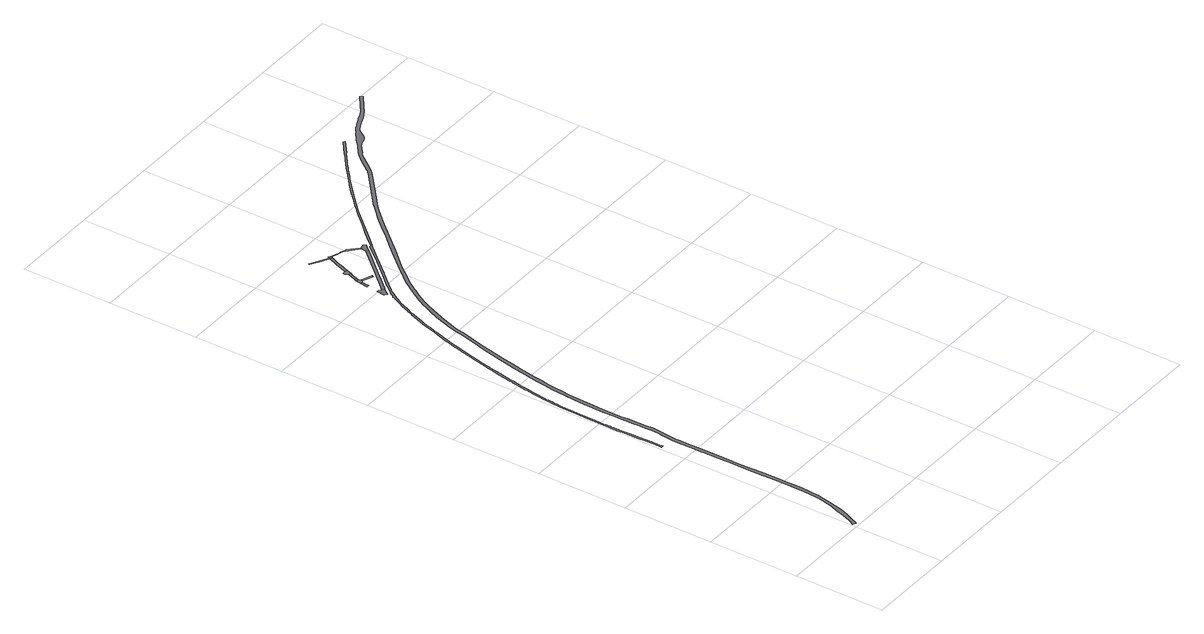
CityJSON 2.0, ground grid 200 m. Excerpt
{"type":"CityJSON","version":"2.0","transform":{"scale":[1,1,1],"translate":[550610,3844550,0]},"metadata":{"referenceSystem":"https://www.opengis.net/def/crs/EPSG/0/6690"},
"CityObjects":{
"road1":{"type":"Road","geometry":[{"type":"MultiSurface","lod":"1","boundaries":[[[0,1,2,3,4,5,6,7,8,9,10,11,12,13,14]]]}]},
"road2":{"type":"Road","attributes":{"RoadStructureAttribute.sectionType":"1"},"geometry":[{"type":"MultiSurface","lod":"1","boundaries":[[[15,16,17,18,19,20]]]}]},
"road3":{"type":"Road","geometry":[{"type":"MultiSurface","lod":"1","boundaries":[[[21,22,18,17,23,24,25]]]}]},
"road4":{"type":"Road","geometry":[{"type":"MultiSurface","lod":"1","boundaries":[[[26,27,28,21,25,29]]]}]},
"road5":{"type":"Road","attributes":{"RoadStructureAttribute.sectionType":"1"},"geometry":[{"type":"MultiSurface","lod":"1","boundaries":[[[30,26,29,31,32,33,34]]]}]},
"road6":{"type":"Road","attributes":{"RoadStructureAttribute.sectionType":"1"},"geometry":[{"type":"MultiSurface","lod":"1","boundaries":[[[35,36,37,38,24,23]]]}]},
"road7":{"type":"Road","geometry":[{"type":"MultiSurface","lod":"1","boundaries":[[[39,40,41,42,43,44,45,46,30,34,47]]]}]},
"road8":{"type":"Road","attributes":{"RoadStructureAttribute.sectionType":"1"},"geometry":[{"type":"MultiSurface","lod":"1","boundaries":[[[48,49,50,51,52,53,54,55]]]}]},
"road9":{"type":"Road","attributes":{"RoadStructureAttribute.sectionType":"1"},"geometry":[{"type":"MultiSurface","lod":"1","boundaries":[[[54,56,57,58,39,47,59,60,61,62,63]]]}]},
"road10":{"type":"Road","attributes":{"RoadStructureAttribute.sectionType":"1"},"geometry":[{"type":"MultiSurface","lod":"1","boundaries":[[[64,65,66,67,68,69,70,71,72,73,74,75,76,77,78,79,80,81,82,83,84,85,86,87,88,89,90,91,92,93,94,95,96,97,98,99,100,101,102,103,104,105,106,107,108,109,110,111,112,113,114,115,116,117,118,119,120,121,122,123,124,125,126,127,128,129,130,131,132,133,134,135,136,137,138,139,140,141,142,143,144,145,146,147,148,149,150,151,152,153,154,155,156,157,158,159,160,161,162,163,164,165,166,167,168,169,170,171,172,173,174,175,176,177,178,179,180,181,182,183,184,185,186,187,188,189,190,191,192,193,194,195,196,197,198,199,200,201,202,203,204,205,206,207,208,209,210,211,212,213,214,215,216,217,218,219,220,221,222,223,224,225,226,227,228,229,230,231,232,233,234,235,236,237,238,239,240,241,242,243,244,245,246,247,248,249,250,251,252,253,254,255,256,257,258,259,260,261,262,263,264,265,266,267,268,269,270,271,272,273,274,275,276,277,278,279,280,281,282,283,284,285,286,287,288,289,290,291,292,293]]]}]},
"road11":{"type":"Road","attributes":{"RoadStructureAttribute.sectionType":"1"},"geometry":[{"type":"MultiSurface","lod":"1","boundaries":[[[294,295,296,297,298,8,7,299,300,301,302,303,304,305]]]}]},
"road12":{"type":"Road","attributes":{"RoadStructureAttribute.sectionType":"1"},"geometry":[{"type":"MultiSurface","lod":"1","boundaries":[[[306,307,308,309,310,311,312,313,314,315,316,317,318,319,320,321,322,323,324,325,326,327,328,329,330,331,332,333,334,335,336,337,338,339,340,341,342,343,344,345,346,347,348,349,350,351,352,353,354,355,356,357,358,359,360,361,362,363,364,365,366,367,368,369,370,371,372,373,374,375,376,377,378,379,380,381,382,383,384,385,386,387,388,389,390,391,392,393,394,395,396,397,398,399,400,401,402,403,404,405,406,407,408,409,410,411,412,413,414,415,416,417,418,419,420,421,422,423,424,425,426,427,428,429,430,431,432,433,434,435,436,437,438,439,440,441,442,443,444,445,446,447,448,449,450,451,452,453,454,455,456,457,458,459,460,461,462,463,464,465,466,467,468,469,470,471,472,473,474,475,476,477,478,479,480,481,482,483,484,485,486,487,488,489,490,491,492,493,494,495,496,497,498,499,500,501,502,503,504,505,506,507,508,509,510,511,512,513,514,515,516,517,518,519,520,521,522,523,524,525,526,527,528,529,530,531,532]]]}]},
"road13":{"type":"Road","geometry":[{"type":"MultiSurface","lod":"1","boundaries":[[[533,534,535,55,54,63,536,537]]]}]},
"road14":{"type":"Road","attributes":{"RoadStructureAttribute.sectionType":"1"},"geometry":[{"type":"MultiSurface","lod":"1","boundaries":[[[538,539,540,541,542,543,544,545,546,547,537,536,548,549,550,551,552,553,554,555]]]}]},
"road15":{"type":"Road","geometry":[{"type":"MultiSurface","lod":"1","boundaries":[[[556,555,554,294,305,557,558,559]]]}]}
},
"vertices":[
[125,1202,0],[123,1186,0],[123,1184,0],[128,1180,0],[130,1183,0],[132,1186,0],[133,1187,0],[140,1195,0],[135,1199,0],[134,1198,0],[133,1198,0],[132,1199,0],[131,1200,0],[130,1201,0],[130,1202,0],
[133,1236,0],[133,1240,0],[134,1244,0],[129,1244,0],[127,1227,0],[132,1227,0],
[131,1255,0],[130,1248,0],[137,1246,0],[139,1250,0],[136,1253,0],
[133,1261,0],[131,1258,0],[132,1257,0],[138,1259,0],
[141,1280,0],[138,1260,0],[139,1261,0],[143,1272,0],[146,1278,0],
[161,1237,0],[163,1239,0],[164,1241,0],[163,1241,0],
[144,1291,0],[143,1291,0],[142,1290,0],[141,1290,0],[138,1291,0],[137,1285,0],[138,1284,0],[140,1282,0],[150,1290,0],
[142,1354,0],[126,1363,0],[125,1360,0],[140,1351,0],[141,1351,0],[160,1341,0],[163,1338,0],[165,1341,0],
[154,1318,0],[145,1293,0],[145,1292,0],[154,1301,0],[158,1311,0],[160,1318,0],[166,1331,0],[168,1336,0],
[499,1542,0],[469,1518,0],[460,1510,0],[456,1507,0],[437,1492,0],[436,1491,0],[430,1487,0],[419,1477,0],[404,1464,0],[401,1461,0],[387,1450,0],[377,1440,0],[366,1431,0],[365,1430,0],[365,1429,0],[356,1420,0],[349,1413,0],[338,1403,0],[330,1394,0],[322,1386,0],[315,1379,0],[306,1369,0],[299,1361,0],[289,1350,0],[272,1332,0],[256,1314,0],[244,1300,0],[242,1298,0],[241,1299,0],[239,1299,0],[237,1296,0],[237,1295,0],[208,1261,0],[176,1225,0],[167,1215,0],[154,1201,0],[152,1199,0],[149,1195,0],[147,1192,0],[143,1187,0],[138,1181,0],[137,1180,0],[135,1178,0],[135,1177,0],[133,1175,0],[132,1173,0],[130,1169,0],[129,1169,0],[127,1168,0],[127,1166,0],[127,1165,0],[127,1164,0],[124,1160,0],[122,1155,0],[117,1146,0],[114,1139,0],[113,1138,0],[111,1134,0],[107,1124,0],[106,1122,0],[106,1121,0],[103,1115,0],[100,1106,0],[99,1104,0],[98,1103,0],[94,1092,0],[92,1086,0],[87,1074,0],[86,1069,0],[85,1068,0],[85,1067,0],[81,1055,0],[76,1035,0],[75,1034,0],[72,1025,0],[67,1010,0],[64,999,0],[63,996,0],[60,984,0],[58,978,0],[56,970,0],[52,954,0],[48,936,0],[43,916,0],[39,898,0],[35,881,0],[35,879,0],[34,873,0],[29,852,0],[26,835,0],[24,825,0],[23,816,0],[22,815,0],[20,802,0],[18,791,0],[17,782,0],[17,780,0],[14,759,0],[12,749,0],[10,734,0],[10,731,0],[8,711,0],[7,685,0],[6,655,0],[5,627,0],[5,604,0],[5,590,0],[5,581,0],[5,578,0],[5,573,0],[5,572,0],[5,559,0],[6,544,0],[6,513,0],[7,495,0],[8,486,0],[8,485,0],[8,484,0],[8,483,0],[8,473,0],[8,460,0],[8,459,0],[8,458,0],[13,458,0],[13,459,0],[12,470,0],[12,483,0],[12,484,0],[12,485,0],[12,486,0],[12,499,0],[11,511,0],[11,523,0],[10,535,0],[10,546,0],[9,558,0],[9,572,0],[9,573,0],[9,574,0],[9,578,0],[9,580,0],[9,581,0],[9,590,0],[9,591,0],[9,603,0],[9,616,0],[9,631,0],[9,645,0],[9,657,0],[10,668,0],[10,683,0],[11,696,0],[12,706,0],[12,710,0],[13,716,0],[14,727,0],[14,731,0],[15,738,0],[16,748,0],[16,749,0],[17,757,0],[18,767,0],[21,780,0],[21,783,0],[23,796,0],[25,807,0],[27,815,0],[28,824,0],[30,835,0],[34,852,0],[39,879,0],[40,882,0],[41,890,0],[53,942,0],[58,961,0],[62,977,0],[67,994,0],[78,1032,0],[79,1036,0],[80,1037,0],[80,1039,0],[81,1041,0],[84,1050,0],[85,1056,0],[87,1062,0],[88,1064,0],[89,1068,0],[91,1073,0],[93,1078,0],[96,1086,0],[102,1101,0],[103,1103,0],[103,1105,0],[105,1110,0],[110,1120,0],[117,1137,0],[119,1142,0],[126,1154,0],[128,1159,0],[129,1160,0],[131,1164,0],[132,1165,0],[134,1168,0],[139,1175,0],[141,1178,0],[143,1182,0],[145,1184,0],[153,1193,0],[153,1194,0],[157,1198,0],[167,1209,0],[179,1223,0],[180,1224,0],[182,1226,0],[217,1266,0],[241,1293,0],[246,1298,0],[272,1327,0],[322,1382,0],[341,1401,0],[373,1432,0],[404,1460,0],[409,1464,0],[428,1480,0],[432,1483,0],[443,1493,0],[448,1497,0],[470,1514,0],[472,1515,0],[502,1539,0],
[224,1298,0],[178,1246,0],[167,1234,0],[142,1206,0],[137,1201,0],[142,1197,0],[155,1212,0],[167,1225,0],[175,1235,0],[201,1263,0],[224,1289,0],[229,1294,0],
[641,1602,0],[617,1584,0],[601,1572,0],[595,1568,0],[589,1566,0],[578,1561,0],[575,1559,0],[561,1553,0],[559,1552,0],[551,1548,0],[542,1542,0],[540,1540,0],[537,1539,0],[522,1527,0],[519,1525,0],[514,1520,0],[507,1513,0],[487,1498,0],[481,1493,0],[479,1492,0],[473,1484,0],[467,1477,0],[448,1451,0],[446,1449,0],[444,1446,0],[439,1441,0],[433,1436,0],[401,1409,0],[372,1384,0],[362,1376,0],[352,1366,0],[341,1355,0],[328,1342,0],[308,1320,0],[286,1295,0],[268,1275,0],[249,1253,0],[218,1218,0],[194,1190,0],[180,1173,0],[175,1164,0],[169,1156,0],[163,1146,0],[158,1138,0],[147,1121,0],[137,1101,0],[136,1097,0],[127,1079,0],[119,1060,0],[112,1039,0],[106,1020,0],[101,1003,0],[97,984,0],[90,956,0],[82,923,0],[72,879,0],[68,861,0],[64,843,0],[60,822,0],[57,803,0],[53,780,0],[50,760,0],[47,739,0],[44,709,0],[42,685,0],[41,662,0],[40,641,0],[40,617,0],[41,590,0],[41,582,0],[41,568,0],[41,567,0],[42,544,0],[42,539,0],[43,519,0],[43,509,0],[43,497,0],[42,489,0],[41,481,0],[40,470,0],[39,457,0],[38,454,0],[38,452,0],[38,448,0],[38,434,0],[39,415,0],[39,401,0],[39,387,0],[39,385,0],[39,383,0],[40,347,0],[40,336,0],[40,329,0],[40,316,0],[40,293,0],[41,267,0],[41,243,0],[42,218,0],[42,197,0],[42,179,0],[42,160,0],[42,148,0],[41,134,0],[39,118,0],[37,104,0],[34,89,0],[30,76,0],[26,63,0],[21,48,0],[16,35,0],[11,22,0],[5,10,0],[11,7,0],[14,11,0],[19,23,0],[25,36,0],[30,49,0],[34,61,0],[38,75,0],[41,90,0],[44,106,0],[47,121,0],[48,134,0],[49,148,0],[50,160,0],[50,174,0],[49,193,0],[49,207,0],[49,227,0],[49,245,0],[48,274,0],[47,311,0],[47,322,0],[47,336,0],[47,347,0],[47,383,0],[47,384,0],[47,386,0],[46,413,0],[46,414,0],[46,442,0],[46,453,0],[46,454,0],[46,458,0],[48,473,0],[50,491,0],[51,508,0],[50,525,0],[50,541,0],[49,567,0],[48,582,0],[48,585,0],[48,625,0],[48,647,0],[49,669,0],[50,686,0],[51,703,0],[53,722,0],[55,739,0],[57,757,0],[60,774,0],[63,792,0],[66,811,0],[69,829,0],[74,851,0],[78,872,0],[82,891,0],[87,912,0],[91,930,0],[96,950,0],[101,970,0],[106,990,0],[110,1009,0],[114,1022,0],[118,1032,0],[119,1036,0],[125,1053,0],[130,1066,0],[136,1080,0],[142,1095,0],[143,1096,0],[149,1108,0],[156,1122,0],[164,1135,0],[170,1144,0],[173,1149,0],[181,1162,0],[184,1166,0],[197,1183,0],[210,1199,0],[223,1214,0],[257,1251,0],[317,1319,0],[338,1342,0],[351,1356,0],[365,1369,0],[398,1397,0],[424,1419,0],[434,1427,0],[439,1432,0],[445,1437,0],[449,1441,0],[450,1442,0],[456,1450,0],[476,1476,0],[482,1484,0],[486,1488,0],[491,1491,0],[493,1493,0],[507,1505,0],[514,1509,0],[522,1511,0],[529,1513,0],[531,1515,0],[537,1520,0],[542,1527,0],[546,1534,0],[551,1539,0],[560,1544,0],[561,1545,0],[571,1550,0],[579,1553,0],[585,1555,0],[595,1560,0],[606,1567,0],[618,1576,0],[645,1596,0],
[166,1345,0],[166,1343,0],[165,1342,0],[170,1340,0],[170,1342,0],
[227,1312,0],[207,1330,0],[201,1332,0],[200,1332,0],[200,1333,0],[197,1334,0],[194,1335,0],[191,1335,0],[188,1336,0],[184,1337,0],[183,1336,0],[191,1334,0],[199,1332,0],[199,1330,0],[200,1329,0],[224,1309,0],[225,1308,0],[227,1311,0],
[237,1313,0],[233,1300,0],[235,1302,0],[241,1309,0]
]}
